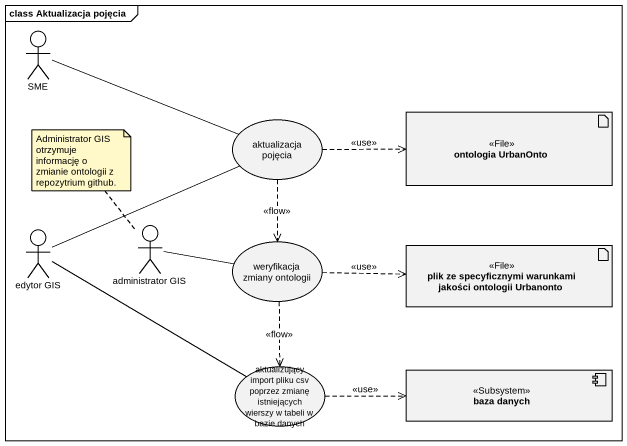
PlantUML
@startuml
mainframe class Aktualizacja pojęcia
actor SME
usecase "aktualizacja pojęcia" as aktualizacja_pojęcia
artifact "ontologia UrbanOnto" as ontologia_UrbanOnto <<File>>
actor "edytor GIS" as edytor_GIS
actor "administrator GIS" as administrator_GIS
usecase "weryfikacja zmiany ontologii" as weryfikacja_zmiany_ontologii
artifact "plik ze specyficznymi warunkami jakości ontologii Urbanonto" as plik_ze_specyficznymi <<File>>
usecase "aktualizujący import pliku csv poprzez zmianę istniejących wierszy w tabeli w bazie danych" as aktualizujący_import_pliku
component "baza danych" as baza_danych <<Subsystem>>
SME -right- aktualizacja_pojęcia
aktualizacja_pojęcia .right.> ontologia_UrbanOnto : <<use>>
aktualizacja_pojęcia ..> weryfikacja_zmiany_ontologii : <<flow>>
edytor_GIS -right- aktualizacja_pojęcia
edytor_GIS -right- aktualizujący_import_pliku
administrator_GIS -right- weryfikacja_zmiany_ontologii
weryfikacja_zmiany_ontologii .right.> plik_ze_specyficznymi : <<use>>
weryfikacja_zmiany_ontologii ..> aktualizujący_import_pliku : <<flow>>
aktualizujący_import_pliku .right.> baza_danych : <<use>>
note top of administrator_GIS : Administrator GIS otrzymuje informację o zmianie ontologii z repozytrium github.
@enduml
